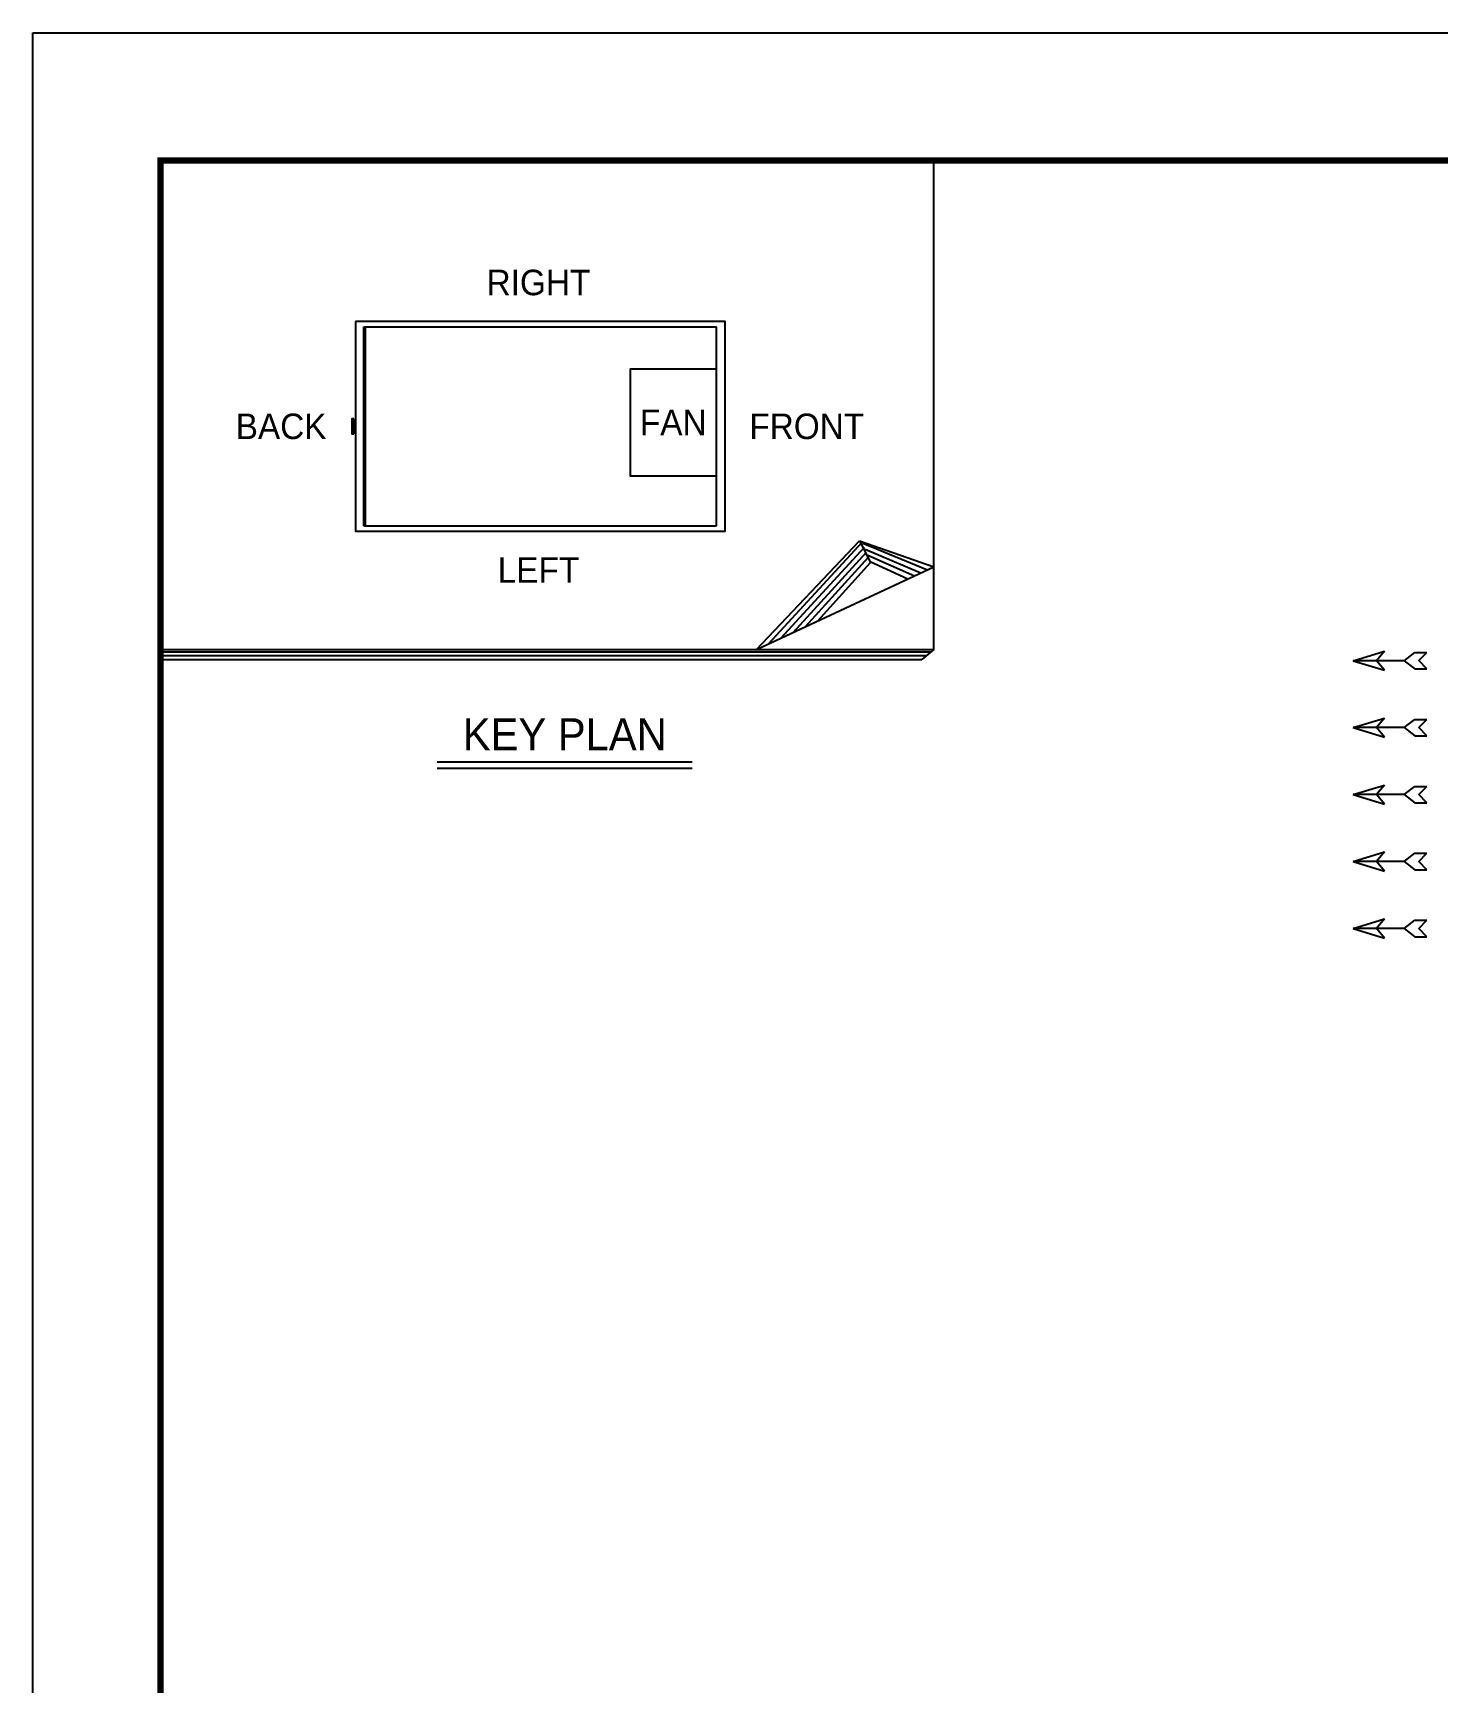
# Model space of a CAD drawing. Header units: millimetres. Extents: x -17070 to 45695, y -291348 to 34705.
# Drawn here: x 16288 to 23995, y 25651 to 34705 of the extents above; entities that cross this region are included whole.
import ezdxf
from ezdxf.enums import TextEntityAlignment as Align

# ---------------------------------------------------------------- set-up
doc = ezdxf.new("R2010")
doc.units = ezdxf.units.MM
for name, color, linetype in [('냉각탑', 4, 'Continuous'), ('냉각탑_box', 1, 'Continuous'), ('냉각탑_dim', 1, 'Continuous'), ('냉각탑_form', 1, 'Continuous'), ('냉각탑_text', 3, 'Continuous')]:
    doc.layers.add(name, color=color, linetype=linetype)
doc.styles.add('돋움', font='Dotum.ttf')

# ---------------------------------------------------------------- blocks, each defined once
blk = doc.blocks.new('화살표 IN OUT')
at = {"layer": '냉각탑_dim'}
for p, q in [((-322.7, 43), (-383.9, 43)), ((-343.1, 0.5), (-383.9, 43)), ((-383.9, -43), (-343.1, 0.5)), ((-266.4, 0), (-322.7, 43)), ((-266.4, 0), (-322.7, -43)), ((-266.4, 0), (0, 0)), ((-163.5, 50), (-121.5, 0)), ((0, 0), (-163.5, 50)), ((-163.5, -50), (-121.5, 0)), ((0, 0), (-163.5, -50)), ((-322.7, -43), (-383.9, -43))]:
    blk.add_line(p, q, dxfattribs=at)

msp = doc.modelspace()

# ---------------------------------------------------------------- linework, layer by layer
at = {"layer": 'Defpoints'}
msp.add_lwpolyline([(16288.1, 34704.6), (45695.3, 34704.6), (45695.3, 13909.5), (16288.1, 13909.5)], close=True, dxfattribs=at)
at = {"layer": '냉각탑', "ltscale": 30}
for p, q in [((18105, 31999), (18105, 33091.4)), ((18105, 33091.4), (20039.8, 33091.4)), ((18114.2, 31999), (18114.2, 33091.4)), ((20039.8, 31999), (20039.8, 33091.4)), ((18105, 31999), (20039.8, 31999))]:
    msp.add_line(p, q, dxfattribs=at)
msp.add_lwpolyline([(18058.9, 33121.3), (18058.9, 31969.1), (20087, 31969.1), (20087, 33121.3)], close=True, dxfattribs=at)
for points in [[(20039.8, 32859.8), (19565.8, 32859.8), (19565.4, 32273.3), (20039.8, 32273.3)], [(18050.1, 32586), (18038.5, 32586), (18038.5, 32504.4), (18050.1, 32504.4)], [(18044.3, 32586), (18044.3, 32504.4)], [(18050.1, 32504.4), (18050.1, 32586)]]:
    msp.add_lwpolyline(points, dxfattribs=at)
at = {"layer": '냉각탑_box'}
for p, q in [((21233.1, 31319.3), (21233.1, 34004.5)), ((20258.9, 31319.3), (20824.3, 31916.9)), ((20326.4, 31350.9), (20840.8, 31910.1)), ((20394, 31382.4), (20852, 31882.1)), ((20824.3, 31916.9), (21233.1, 31774.5)), ((20824.3, 31916.9), (20885.7, 31798.1)), ((20843.1, 31904.3), (21197.5, 31757.9)), ((20856.6, 31870.6), (21162, 31741.2)), ((20461.6, 31414), (20863.3, 31854.1)), ((20529.2, 31445.6), (20874.5, 31826.1)), ((20596.8, 31477.2), (20885.7, 31798.1)), ((20870.1, 31836.9), (21126.4, 31724.6)), ((20883.7, 31803.2), (21090.9, 31708)), ((20258.9, 31319.3), (21233.1, 31774.5)), ((16988.3, 31319.3), (21233.1, 31319.3)), ((16988.3, 31307.6), (21219, 31307.6)), ((16988.3, 31286.1), (21193, 31286.1)), ((16988.3, 31264.7), (21167.1, 31264.7)), ((21233.1, 31319.3), (21167.1, 31264.7)), ((18507.3, 30702.8), (19907.3, 30702.8)), ((18507.3, 30667.8), (19907.3, 30667.8))]:
    msp.add_line(p, q, dxfattribs=at)
at = {"layer": '냉각탑_form', "const_width": 35}
msp.add_lwpolyline([(16988.3, 34004.5), (16988.3, 14609.7), (44995.1, 14609.7), (44995.1, 34004.5)], close=True, dxfattribs=at)

# ---------------------------------------------------------------- block references
at = {"layer": '냉각탑_dim', "xscale": -1.04999997375291, "yscale": 1.04999997374806, "zscale": 1.04999997375}
for p in [(23535.4, 31258.4), (23535.4, 30890.9), (23535.4, 30523.4), (23535.4, 30155.9), (23535.4, 29788.4)]:
    msp.add_blockref('화살표 IN OUT', p, dxfattribs=at)

# ---------------------------------------------------------------- texts
at = {"layer": '냉각탑_text', "style": '돋움'}
for s, height, p in [('RIGHT', 140, (19062.9, 33335)), ('BACK', 140, (17650.2, 32545.2)), ('FAN', 140, (19802.6, 32566.6)), ('FRONT', 140, (20535.6, 32545.2)), ('LEFT', 140, (19062.9, 31756.2)), ('KEY PLAN', 175, (19207.3, 30854.5))]:
    msp.add_text(s, height=height, dxfattribs=at).set_placement(p, align=Align.MIDDLE_CENTER)

doc.saveas('drawing.dxf')
